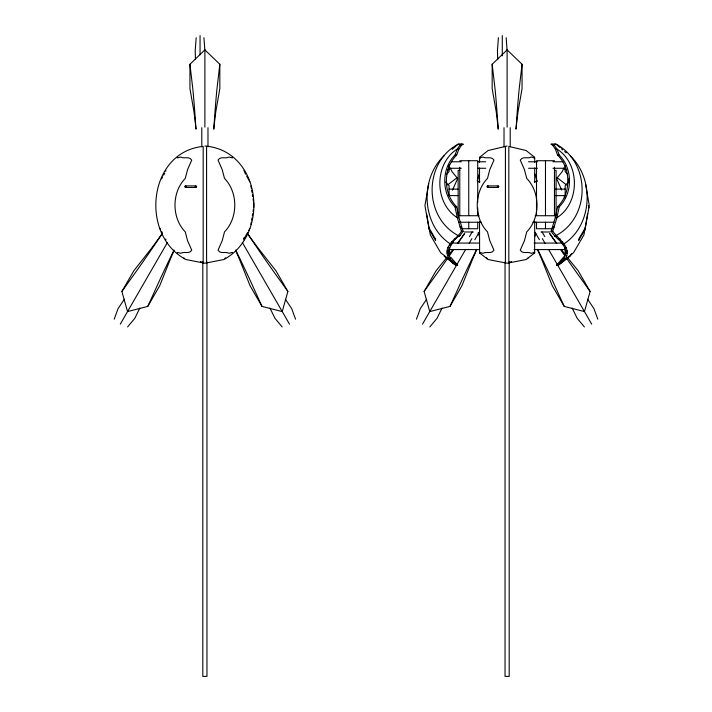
<?xml version="1.0" encoding="UTF-8"?>
<svg xmlns="http://www.w3.org/2000/svg" width="712" height="712" viewBox="0 0 712 712"><rect width="100%" height="100%" fill="white"/><g stroke="black" fill="none" stroke-linecap="round" stroke-linejoin="round"><path stroke-width="1.07" d="M165.807 239.944L165.807 238.983M206.587 146.423L206.587 262.835M505.413 146.423L505.413 262.835M453.918 262.719L456.018 265.095L455.493 264.998C449.583 261.438 444.938 254.522 447.946 247.562C450.856 240.772 457.816 237.479 461.474 231.249L463.103 231.249L458.928 217.685L456.641 206.8C442.953 193.388 442.953 168.486 456.641 155.074L458.928 149.004L461.527 145.239L463.103 144.233L458.154 144.162C423.444 162.585 423.444 217.142 458.154 235.565L460.005 235.619L463.103 231.249M450.651 257.174L457.647 265.095L457.122 264.998C442.935 257.975 449.61 241.626 459.783 235.565M196.183 37.718L195.213 50.499L195.462 59.63M498.418 37.718L497.448 50.499L497.688 59.63M177.279 157.922L177.377 157.281L178.214 157.735L180.688 157.023C184.275 159.15 189.089 155.821 191.742 160.111L187.567 169.607L185.28 178.383C171.565 192.48 171.565 217.836 185.28 231.934L187.567 240.709L191.742 250.197C189.089 254.495 184.275 251.167 180.688 253.294L178.214 252.582L177.377 253.036L177.279 252.395M232.486 252.395L232.388 253.036L231.56 252.582L229.077 253.294C225.49 251.167 220.675 254.495 218.023 250.197L222.206 240.709L224.485 231.934C238.2 217.836 238.2 192.48 224.485 178.383L222.206 169.607L218.023 160.111C220.675 155.821 225.49 159.15 229.077 157.023L231.56 157.735L232.388 157.281L232.486 157.922M479.514 162.372L479.612 157.281L488.103 150.526L507.113 146.022M479.514 221.272L479.612 253.036L488.192 259.542L507.113 263.218L526.034 259.542L534.623 253.036L534.721 221.272M219.83 64.276L216.831 89.988A60.235 2.367 -85.9 0 0 215.202 109.096L213.778 129.157A61.33 4.521 -85.2 0 1 215.789 111.713L219.83 88.671L219.83 64.276L204.887 49.884L189.944 64.276L189.944 88.671L193.975 111.713A61.33 4.521 85.2 0 1 195.987 129.157L194.563 109.096A60.235 2.367 85.9 0 0 192.934 89.988L189.944 64.276M522.056 64.276L519.066 89.988A60.235 2.367 -85.9 0 0 517.437 109.096L516.013 129.157A61.33 4.521 -85.2 0 1 518.024 111.713L522.056 88.671L522.056 64.276L507.113 49.884L492.17 64.276L492.17 88.671L496.211 111.713A61.33 4.521 85.2 0 1 498.222 129.157L496.798 109.096A60.235 2.367 85.9 0 0 495.169 89.988L492.17 64.276M250.9 224.378L251.256 222.242M251.612 220.106L251.968 217.97M252.324 215.834L252.68 213.698M253.036 211.562L253.392 209.426M253.748 207.29L253.748 203.027M428.722 183.732L424.939 205.59L429.14 229.451L435.539 240.46L435.539 238.6M587.596 213.742L583.947 234.853L573.543 252.76L558.208 265.095M479.612 253.036L480.44 252.582L482.923 253.294C486.51 251.167 491.324 254.495 493.977 250.197L489.794 240.709L487.515 231.934C473.8 217.836 473.8 192.48 487.515 178.383L489.794 169.607L493.977 160.111C491.324 155.821 486.51 159.15 482.923 157.023L480.44 157.735L479.612 157.281M508.822 262.835L508.822 146.423L526.124 150.526L534.623 157.281L533.786 157.735L531.312 157.023C527.726 159.15 522.911 155.821 520.258 160.111L524.433 169.607L526.72 178.383C540.435 192.48 540.435 217.836 526.72 231.934L524.433 240.709L520.258 250.197C522.911 254.495 527.726 251.167 531.312 253.294L533.786 252.582L534.623 253.036M565.773 252.582L564.278 256.382L556.588 265.095L557.113 264.998C563.023 261.438 567.669 254.522 564.661 247.562C561.75 240.772 554.79 237.479 551.133 231.249L555.307 217.685L557.594 206.8C571.282 193.388 571.282 168.486 557.594 155.074L555.307 149.004L552.699 145.239L551.133 144.233L556.081 144.162C590.791 162.585 590.791 217.142 556.081 235.565L554.452 235.565M563.655 259.106L565.284 259.106C572.226 247.349 558.573 239.455 552.761 231.249L551.133 231.249M551.133 144.233L552.761 144.233L554.328 145.239L556.935 149.004L559.223 155.074C572.911 168.486 572.911 193.388 559.223 206.8L556.935 217.685L552.761 231.249M287.879 291.466L269.866 266.261A60.235 1.504 55.6 0 1 258.447 249.734L247.375 233.411A61.33 3.471 54.5 0 0 258.412 248.488L275.927 270.774L287.879 291.466L282.228 311.571L261.998 306.409L250.046 285.717L239.508 259.399A61.33 3.471 65.5 0 0 235.85 250.998M568.229 258.483L578.162 270.774L590.115 291.466L584.463 311.571L564.224 306.409L552.281 285.717L541.743 259.399A61.33 3.471 65.5 0 0 537.32 249.271M477.254 180.608L479.345 173.862M534.881 236.455L535.78 233.563M114.205 319.198L118.076 308.625L124.413 299.209M416.431 319.198L420.311 308.625L426.639 299.209M456.641 206.8L455.012 206.8C441.324 193.388 441.324 168.486 455.012 155.074L457.3 149.004L459.908 145.239L461.474 144.233L463.103 144.233M186.179 186.882C185.52 188.547 183.651 186.108 185.431 185.912L195.925 185.912L196.699 186.678L195.925 187.452L185.431 187.452M488.405 186.882C487.756 188.547 485.878 186.108 487.658 185.912L498.16 185.912L498.934 186.678L498.16 187.452L487.658 187.452M139.81 308.1L134.817 318.291L127.599 326.933M442.045 308.1L437.052 318.291L429.834 326.933M121.885 291.466L139.899 266.261A60.235 1.504 -55.6 0 0 151.318 249.734L162.389 233.411A61.33 3.471 -54.5 0 1 151.362 248.488L133.838 270.774L121.885 291.466L127.537 311.571L147.776 306.409L160.6 278.205A60.235 1.504 -64.4 0 1 169.198 260.058L174.048 250.01M446.006 258.483L436.073 270.774L424.121 291.466L429.772 311.571L450.002 306.409L462.827 278.205A60.235 1.504 -64.4 0 1 471.433 260.058L476.275 250.01M452.52 190.131L457.647 178.516L452.12 171.806L450.313 168.05M563.913 168.05L562.106 171.806L556.588 178.516L561.715 190.131M161.544 178.935L162.612 177.03M163.671 175.134L164.739 173.23M243.958 238.983L247.696 232.335M248.764 230.43L249.823 228.534M203.178 262.835L203.178 146.423C148.488 151.745 139.694 233.616 184.541 258.732L185.965 259.542L204.887 263.218L223.808 259.542L225.223 258.732C270.48 232.886 261.046 150.419 204.887 146.022M120.284 324.147L167.489 242.383M147.776 306.409L159.719 285.717L170.257 259.399A61.33 3.471 -65.5 0 1 173.915 250.998M469.484 236.598L472.136 231.996M422.51 324.147L465.612 249.494M469.172 243.326L471.896 238.6M474.842 239.695L479.096 232.335M450.002 306.409L461.954 285.717L472.492 259.399A61.33 3.471 -65.5 0 1 476.915 249.271M585.513 227.448L578.687 239.179L578.687 240.46L585.095 229.451L589.287 205.59L585.513 183.732M571.683 253.481L570.036 256.311L558.733 264.998L556.588 265.095M457.976 243.246L464.624 233.411A61.33 3.471 -54.5 0 1 457.389 243.37M225.223 258.732L225.766 257.993L225.054 258.153M527.458 258.732L528.001 257.993M424.121 291.466L442.134 266.261A60.235 1.504 -55.6 0 0 447.519 258.5M452.939 249.369L449.067 254.495M446.469 174.458L449.067 171.619L449.067 164.677M568.407 182.067L565.159 185.618L565.159 196.014M452.138 149.395L458.11 144.216L461.474 144.233M534.205 158.358L534.623 157.281M443.932 155.946C419.528 178.837 421.629 225.419 450.42 243.949L452.049 243.949M448.925 169.643L450.58 168.379M447.563 185.013L457.122 177.671M557.113 264.998L563.192 260.316M447.447 169.857L449.067 168.833M509.748 262.096L511.599 261.669M195.925 185.912L195.15 186.678L195.925 187.452M498.16 185.912L497.385 186.678L498.16 187.452M554.23 144.109L556.125 144.216L560.059 147.598M459.908 145.239L461.527 145.239M552.699 145.239L554.328 145.239M458.928 149.004L457.3 149.004C434.017 163.582 434.017 203.107 457.3 217.685L461.474 231.249M555.307 149.004L556.935 149.004C580.218 163.582 580.218 203.107 556.935 217.685L555.307 217.685M455.012 155.074L456.641 155.074M557.594 155.074L559.223 155.074M459.774 160.716L477.725 160.716L477.725 202.404M554.461 160.716L536.51 160.716L536.51 215.567M451.292 161.775L461.287 161.775M477.939 161.775L485.709 161.775M528.518 161.775L537.4 161.775M552.948 161.775L562.943 161.775M449.067 168.272L461.287 168.272M477.939 168.272L485.709 168.272M528.518 168.272L537.4 168.272M552.948 168.272L565.159 168.272M459.774 170.355L458.145 170.355L458.145 214.668M554.461 170.355L556.09 170.355L556.09 215.772M477.725 181.729L479.888 181.729M534.338 181.729L536.51 181.729M449.067 189.116L457.949 189.116M555.164 189.116L565.159 189.116M449.067 195.613L457.949 195.613M555.164 195.613L565.159 195.613M557.594 206.8L559.223 206.8M457.949 215.736L479.051 215.736M535.184 215.736L556.277 215.736M458.928 217.685L457.3 217.685L455.012 206.8M459.062 222.233L481.267 222.233M532.959 222.233L554.061 222.233M459.908 226.932L461.527 226.932M552.699 226.932L554.328 226.932M461.768 228.739L477.725 228.739L477.725 222.153M552.467 228.739L536.51 228.739L536.51 222.153M464.26 231.987L473.24 231.987M540.995 231.987L549.976 231.987M458.11 235.886L459.729 235.886M554.497 235.886L556.125 235.886M457.513 236.188L459.142 236.188M555.093 236.188L556.713 236.188M454.176 238.849L455.805 238.849M558.431 238.849L560.059 238.849M451.461 242.062L453.081 242.062M561.145 242.062L562.774 242.062M452.405 243.068L479.051 243.068M534.071 243.068L561.83 243.068M562.186 243.949L563.806 243.949C592.606 225.419 594.698 178.837 570.303 155.946M449.379 244.981L451.007 244.981M563.228 244.981L564.847 244.981M447.946 247.562L449.566 247.562M564.661 247.562L566.289 247.562M449.067 249.574L479.051 249.574M534.071 249.574L565.159 249.574M447.154 250.66L448.783 250.66M565.453 250.66L567.072 250.66M447.109 251.843L448.738 251.843M565.497 251.843L567.126 251.843M447.02 253.169L448.64 253.169M565.586 253.169L567.215 253.169M447.528 255.644L449.156 255.644M565.079 255.644L566.699 255.644M448.693 258.607L450.313 258.607M563.913 258.607L565.542 258.607M450.58 259.106L448.952 259.106L440.683 252.76L430.288 234.853L426.63 213.742M450.5 260.574L452.12 260.574M562.106 260.574L563.735 260.574M452.939 262.772L454.567 262.772M559.668 262.772L561.287 262.772M457.647 265.095L455.493 264.998L444.199 256.311M487.658 185.912L488.209 186.135M185.431 185.912L185.974 186.135M486.946 258.153L486.234 257.993L486.777 258.732M200.401 261.669L202.252 262.096M565.159 168.833L566.788 169.857M564.616 151.576L566.245 152.822M563.655 168.379L565.31 169.643M557.113 177.671L566.672 185.013M452.779 261.66L457.122 264.998M479.514 157.922L480.03 158.358M534.205 251.959L534.721 252.395M561.412 148.799L562.774 150.001M567.108 173.755L565.159 171.619L565.159 165.709M445.819 182.067L449.067 185.618L449.067 196.014M584.401 326.933L577.183 318.291L572.19 308.1M282.166 326.933L274.948 318.291L269.955 308.1M565.8 255.323L561.296 249.369M587.587 299.209L593.924 308.625L597.795 319.198M285.361 299.209L291.689 308.625L295.569 319.198M590.115 291.466L572.101 266.261A60.235 1.504 55.6 0 1 566.716 258.5M183.999 257.993L184.541 258.732M556.259 243.246L549.611 233.411A61.33 3.471 54.5 0 0 556.846 243.37M428.722 227.448L435.539 239.179M542.09 231.996L544.751 236.598M542.33 238.6L545.063 243.326M548.623 249.494L591.716 324.147M535.139 232.335L539.393 239.695M242.285 242.383L289.49 324.147M245.56 174.182L243.958 170.373M246.628 176.087L249.823 181.782M159.408 227.582L160.476 229.478M161.544 231.382L162.612 233.287M537.952 250.01L542.802 260.058A60.235 1.504 64.4 0 1 551.399 278.205L564.224 306.409M235.725 250.01L240.567 260.058A60.235 1.504 64.4 0 1 249.173 278.205L261.998 306.409M448.462 252.582L449.583 255.43M534.881 173.862L537.275 181.578M478.153 232.602L479.345 236.455M564.278 195.934L564.821 197.927M588.459 205.626L588.842 207.788M250.9 185.939L251.256 188.075M251.612 190.211L251.968 192.347M252.324 194.483L252.68 196.619M253.036 198.755L253.392 200.891M506.152 37.718L507.113 50.499M203.917 37.718L204.887 50.499M568.407 178.472L568.407 182.815M565.159 247.892L565.159 252.76M554.461 167.302L554.461 215.772M545.481 160.716L545.481 215.567M545.481 222.153L545.481 228.739M534.721 157.922L534.721 162.372M534.721 167.925L534.721 182.379M510.21 127.697L510.21 146.77M509.187 261.954L509.187 676.4L505.039 676.4L505.039 261.954M507.113 49.884L507.113 127.163M504.025 127.697L504.025 146.77M502.28 35.6L502.28 55.848M479.514 167.925L479.514 182.379M477.725 207.895L477.725 215.567M468.745 160.716L468.745 215.567M468.745 222.153L468.745 228.739M459.774 167.302L459.774 215.772M449.067 247.162L449.067 252.76M243.958 237.728L243.958 239.944M207.975 127.697L207.975 146.77M206.961 261.954L206.961 676.4L202.813 676.4L202.813 261.954M204.887 49.884L204.887 127.163M201.79 127.697L201.79 146.77M200.054 35.6L200.054 54.771M165.807 170.373L165.807 171.334M453.553 249.734A60.235 1.504 -55.6 0 1 449.708 255.332M564.518 255.332A60.235 1.504 55.6 0 1 560.682 249.734"/></g></svg>
